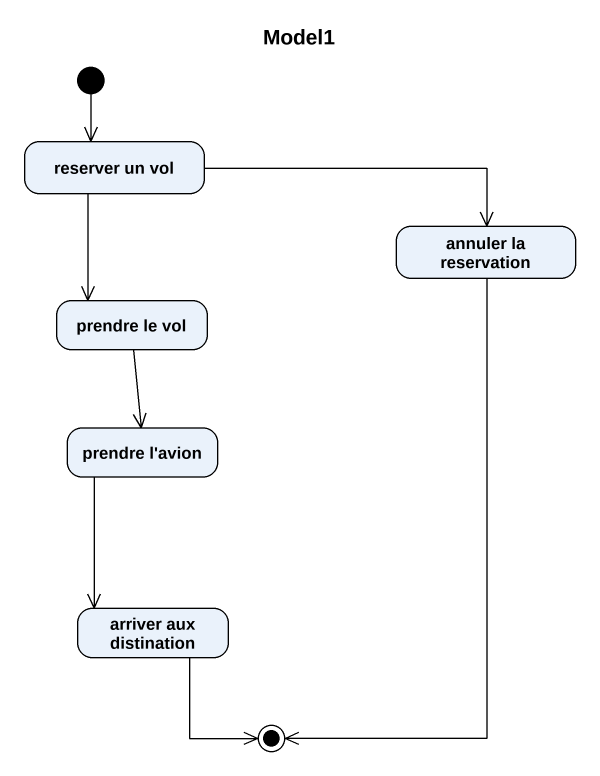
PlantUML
@startuml
title Model1
hide empty description
state "reserver un vol" as reserver_un_vol
state "annuler la reservation" as annuler_la_reservation
state "prendre le vol" as prendre_le_vol
state "prendre l'avion" as prendre_l_avion
state "arriver aux distination" as arriver_aux_distination
[*] --> reserver_un_vol
reserver_un_vol -right-> annuler_la_reservation
reserver_un_vol --> prendre_le_vol
prendre_le_vol --> prendre_l_avion
prendre_l_avion --> arriver_aux_distination
annuler_la_reservation --> [*]
arriver_aux_distination --> [*]
@enduml
